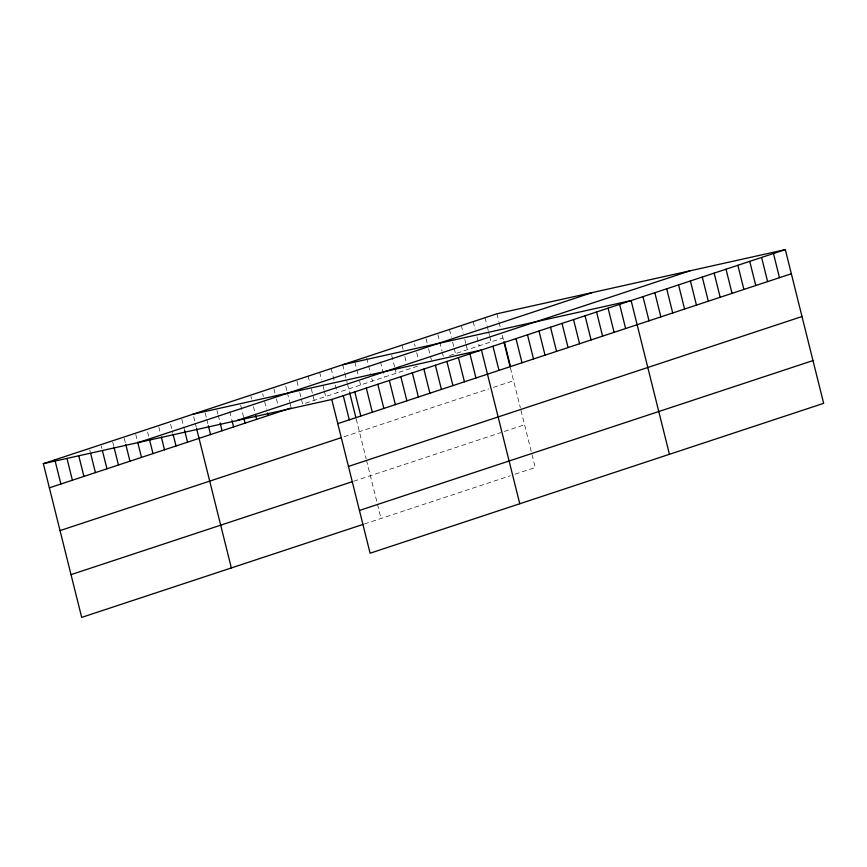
<?xml version="1.0" encoding="UTF-8"?>
<svg xmlns="http://www.w3.org/2000/svg" width="867" height="867" viewBox="0 0 867 867"><rect width="100%" height="100%" fill="white"/><g stroke="black" fill="none" stroke-linecap="round" stroke-linejoin="round"><path stroke-width="0.65" stroke-dasharray="4.33 3.25" d="M417.515 366.177L302.67 404.13L301.402 399.037M449.55 355.589L502.925 337.957M344.026 436.74L488.674 388.936M493.421 387.376L513.589 380.711M353.736 481.218L500.844 432.6M504.41 431.43L524.568 424.765M364.389 523.971L510.316 475.745M515.063 474.184L535.232 467.519L520.699 409.213M496.899 313.789L498.807 321.419M499.121 322.687L500.389 327.78M502.296 335.41L503.554 340.471M510.457 368.139L520.373 407.923M485.043 317.712L486.94 325.342M487.265 326.61L488.208 330.425M488.533 331.703L489.476 335.518M489.801 336.786L491.069 341.869M473.176 321.624L475.083 329.254M476.98 336.895L479.202 345.792M461.32 325.548L463.216 333.177M464.81 339.539L465.752 343.354M466.078 344.622L467.346 349.715M449.453 329.471L451.36 337.1M452.628 342.183L453.896 347.277M454.21 348.545L455.478 353.628M437.911 334.662L439.493 341.024M439.807 342.292L442.029 351.189M442.343 352.468L443.297 356.283M426.044 338.574L427.312 343.668M428.58 348.751L430.173 355.112M430.487 356.38L431.441 360.206M414.502 343.776L415.141 346.312M416.724 352.674L418.306 359.036M402.006 345.153L403.274 350.235M404.856 356.597L406.45 362.948M391.732 355.427L394.583 366.871M394.897 368.15L396.165 373.233M380.505 361.886L384.309 377.156M366.741 358.179L368.323 364.541M368.638 365.809L370.545 373.439M371.813 378.532L372.442 381.068M354.874 362.103L356.456 368.453M356.781 369.732L358.364 376.094M359.632 381.177L360.585 384.991M342.693 364.747L344.6 372.377M344.914 373.644L347.136 382.553M347.45 383.821L349.347 391.429M356.239 419.097L366.167 458.881M366.492 460.171L381.025 518.477M331.183 368.551L334.033 379.995M335.301 385.089L337.209 392.718M319.663 372.355L321.57 379.984M323.153 386.346L324.106 390.161M324.421 391.429L325.689 396.522M308.153 376.159L310.061 383.788M311.329 388.882L314.179 400.326M296.958 381.242L298.541 387.592M299.809 392.686L301.077 397.769M285.763 386.314L287.031 391.396M287.345 392.675L289.567 401.573M289.881 402.852L290.835 406.666M273.929 388.85L275.197 393.932M276.465 399.015L278.058 405.377M262.734 393.921L263.373 396.468M264.641 401.551L266.537 409.181M250.91 396.457L251.538 398.993M253.446 406.634L255.028 412.985M240.658 405.344L243.519 416.789M229.777 411.695L231.684 419.325M216.999 410.416L217.953 414.231M218.267 415.499L220.175 423.129M205.165 412.941L206.444 418.035M206.758 419.303L208.026 424.386M193.655 416.745L194.923 421.839M195.238 423.107L196.191 426.922M181.832 419.281L183.414 425.643M183.728 426.911L184.682 430.726M170.626 424.353L172.847 433.262M158.802 426.889L160.384 433.251M147.607 431.972L148.875 437.055M135.772 434.497L137.354 440.859M124.263 438.301L125.531 443.395M112.743 442.105L113.696 445.92M101.233 445.909L101.873 448.456M89.724 449.713L90.352 452.26"/><path stroke-width="1.3" d="M363.11 524.394L81.682 617.391L43.35 463.661L496.899 313.789L785.318 249.609L823.65 403.339L370.101 553.211L331.768 399.481L785.318 249.609M138.525 442.484L592.085 292.613M236.593 420.658L690.143 270.786M49.376 487.828L291.149 407.934M337.794 423.649L791.343 273.766M60.04 530.582L341.468 437.586M348.458 466.403L802.008 316.531M71.018 574.637L352.457 481.64M359.437 510.457L812.986 360.574M342.693 364.747L631.111 300.567L669.443 454.297M193.027 414.209L481.445 350.019L519.767 503.749M43.35 463.661L331.768 399.481M773.462 253.522L779.487 277.689M761.594 257.445L767.62 281.612M749.738 261.368L755.764 285.536M737.871 265.28L743.897 289.448M726.015 269.204L732.041 293.371M714.148 273.127L720.174 297.294M702.281 277.05L708.306 301.207M690.425 280.962L696.45 305.13M678.558 284.885L684.583 309.053M666.701 288.809L672.727 312.965M654.834 292.721L660.86 316.888M642.978 296.644L649.004 320.812M619.602 304.371L625.627 328.528M608.081 308.175L614.107 332.343M596.572 311.979L602.598 336.147M585.062 315.783L591.088 339.951M573.542 319.587L579.568 343.755M562.033 323.391L568.058 347.559M550.523 327.195L556.549 351.363M539.003 330.999L545.029 355.167M527.494 334.803L533.519 358.971M515.984 338.607L522.01 362.774M504.464 342.411L510.49 366.578M503.868 341.728L510.143 366.882M492.955 346.215L498.98 370.382M469.925 353.823L475.95 377.99M458.415 357.627L464.441 381.794M446.906 361.441L452.921 385.598M435.386 365.245L441.411 389.402M423.876 369.049L429.902 393.206M412.356 372.853L418.382 397.01M400.847 376.657L406.872 400.825M389.337 380.461L395.363 404.629M377.817 384.265L383.843 408.433M366.308 388.069L372.333 412.237M354.798 391.873L360.824 416.041M349.661 392.686L355.936 417.84M343.278 395.677L349.303 419.845M267.491 412.995L268.131 415.542M255.667 415.531L256.61 419.346M243.833 418.067L245.101 423.15M231.998 420.593L233.591 426.954M220.175 423.129L222.071 430.758M208.34 425.664L210.562 434.562M196.506 428.2L231.348 567.939M184.682 430.726L187.532 442.17M173.162 434.53L176.023 445.974M161.338 437.066L164.502 449.789M149.503 439.602L152.993 453.593M137.68 442.127L141.484 457.397M125.845 444.663L129.963 461.201M114.011 447.199L118.454 465.005M102.501 451.003L106.944 468.809M90.667 453.539L95.424 472.613M78.843 456.064L83.915 476.417M67.008 458.6L72.405 480.22M54.859 459.857L60.885 484.024"/></g></svg>
